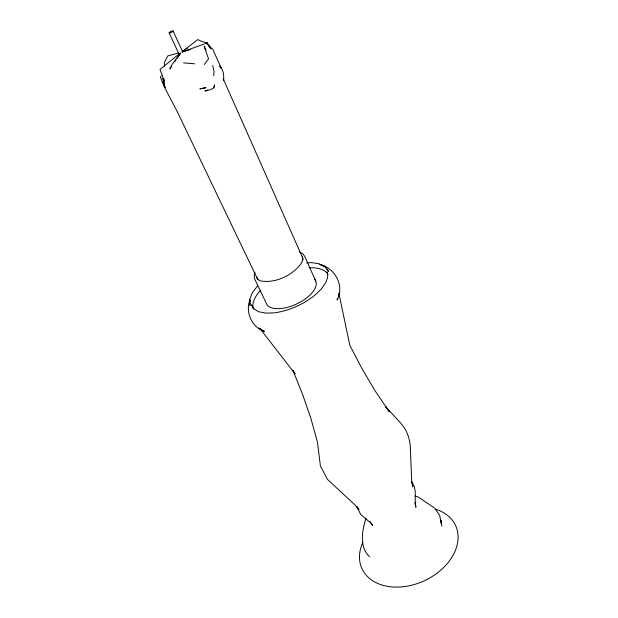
<?xml version="1.0" encoding="UTF-8"?>
<svg xmlns="http://www.w3.org/2000/svg" width="618" height="618" viewBox="0 0 618 618"><rect width="100%" height="100%" fill="white"/><g stroke="black" fill="none" stroke-linecap="round" stroke-linejoin="round"><path stroke-width="0.93" d="M415.211 504.52L415.25 491.31L414.122 485.964L411.735 481.646L412.839 486.891L411.712 480.997L410.159 444.195L408.498 436.602L405.547 429.626L401.067 423.454L385.732 406.798L389.379 411.858L374.802 390.414L361.978 368.598L349.85 345.454L338.981 293.766M213.666 75.728L214.06 71.255L212.7 65.508M338.88 294.848L339.058 293.171M213.704 87.849L214.593 85.114L213.704 87.849L210.699 89.641L204.952 91.024L207.64 89.95M337.637 298.2L337.049 300.008C344.937 285.663 334.794 267.633 319.467 264.342L325.246 267.053L328.676 271.271L324.921 266.567L318.772 263.647L311.155 262.596L306.536 262.905M255.041 272.167L254.268 274.052L254.361 278.378L266.08 302.805A27.13 12.963 -24.8 0 0 297.714 303.453A27.13 12.963 -24.8 0 0 314.361 279.05M365.956 518.139C362.21 530.422 358.996 546.721 369.494 556.725M171.51 66.559L169.888 68.93L172.206 64.226L180.665 53.071M174.747 61.815L175.829 60.232M176.91 58.648L180.147 53.905M204.342 64.496L208.536 58.926L204.164 46.319L206.01 50.073M161.36 75.89L160.325 77.15L164.071 85.74L162.951 81.646L164.264 86.775L177.59 112.337L257.737 279.444M257.505 285.925L252.453 292.538L249.873 298.818L249.958 305.524L249.942 299.838C245.037 312.051 251.835 327.362 264.465 331.495L259.66 328.482M179.761 53.503L159.977 69.378L164.334 81.267L163.809 78.787M187.548 48.181L182.016 51.804L197.814 39.575L201.754 41.429L207.161 42.951L210.869 48.637L208.683 45.856M182.812 51.41L185.191 50.05M207.161 42.951L207.633 44.411L207.161 42.951L182.117 51.997L190.329 49.594M178.548 53.032L167.833 55.859L164.357 62.596L164.581 66.111M183.577 62.874L194.74 63.808M415.165 496.015L418.525 497.15L434.693 508.189M299.243 251.866L302.411 253.426L304.751 256.393L315.783 281.182M253.534 308.66L258.672 311.742L265.825 313.133L274.786 312.824C289.232 310.63 302.92 304.527 314.446 295.597L321.306 289.023L325.887 282.356C327.27 278.378 328.668 276.138 327.038 271.65M258.865 327.98L260.286 328.961L295.072 373.859L293.256 370.831M371.009 523.23L360.673 514.439L356.856 506.706M207.038 43.778L212.916 49.556L221.507 68.698L219.606 66.072C223.685 69.78 223.986 75.674 223.616 80.811L223.214 78.795L303.191 259.066M258.27 279.9L257.621 279.321L260.433 280.912C275.574 283.67 293.025 275.141 301.538 262.99L302.735 259.637L302.696 260.047L302.395 256.933L302.457 257.397M207.424 43.669L209.51 46.45M435.296 508.954L439.614 515.257L441.878 526.188M440.51 519.692L441.576 521.252L440.812 520.117M257.868 279.274L256.655 277.382L256.903 277.791M253.959 309.031L251.487 304.859L253.226 308.397A41.213 19.699 -24.8 0 1 260.433 290.46M371.387 523.315L372.693 525.57L370.051 521.6M357.15 506.714L358.904 509.765L355.08 505.03L327.486 479.413L320.41 465.957L317.528 442.604L310.746 417.892L302.519 394.184L292.808 370.074M169.123 32.816L179.197 54.554M173.094 31.031A2.178 0.502 -24.8 0 1 170.228 32.8A2.178 0.502 -24.8 0 1 170.012 31.935A2.178 0.502 -24.8 0 1 173.094 31.031L182.719 51.927M163.886 83.415L165.099 87.501L162.92 78.355L163.886 83.415L163.7 82.464M440.364 519.73L441.229 523.423M415.041 502.55L415.906 507.285L415.775 506.057M435.149 509.085A51.549 37.057 -24.8 0 1 452.059 556.988A51.549 37.057 -24.8 0 1 387.965 586.428A51.549 37.057 -24.8 0 1 362.843 542.295M309.131 267.818A41.213 19.699 -24.8 0 1 327.88 274.06M204.859 87.864L199.884 88.884L205.956 87.656L204.859 87.864"/></g></svg>
